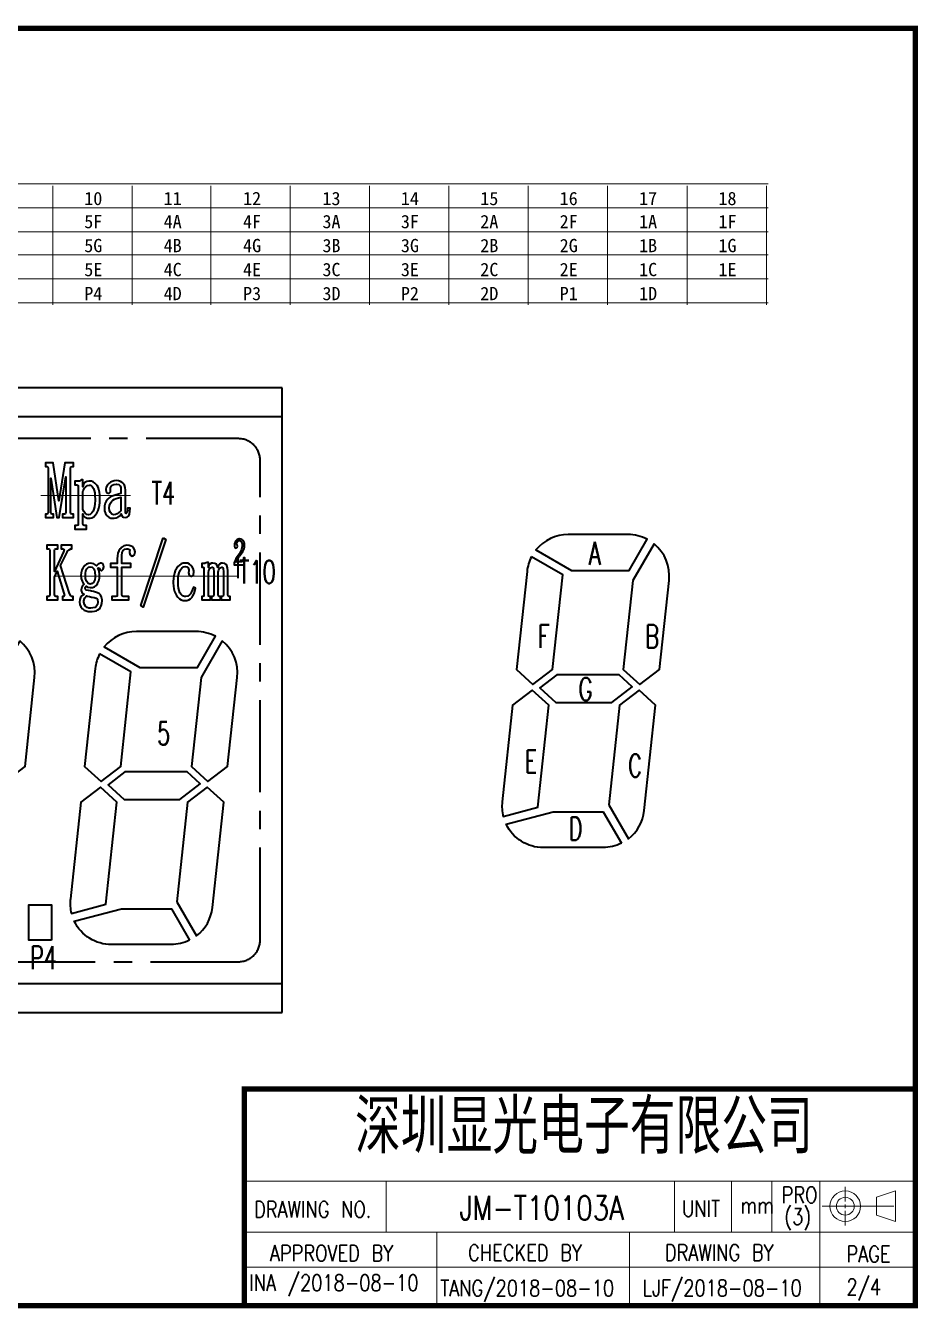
# Model space of a CAD drawing. Header units: millimetres. Extents: x 0 to 299, y 0 to 101.
# Drawn here: x 66.4 to 127.8, y 0 to 88.3 of the extents above; entities that cross this region are included whole.
import ezdxf

# ---------------------------------------------------------------- set-up
doc = ezdxf.new("R2010")
doc.units = ezdxf.units.MM
doc.linetypes.add('CENTER', pattern=[10.16, 6.35, -1.27, 1.27, -1.27])
doc.layers.get('0').update_dxf_attribs({"lineweight": 35})
doc.layers.add('DIM', color=3, linetype='Continuous', lineweight=18)
doc.layers.add('spec', color=7, linetype='Continuous', lineweight=18)
doc.styles.add('GB字体', font='txt.shx', dxfattribs={"width": 0.666667, "bigfont": 'gbcbig.shx'})
doc.styles.add('LCD', font='txt.shx', dxfattribs={"width": 0.7, "bigfont": 'gbcbig.shx'})
doc.styles.add('spec', font='txt.shx', dxfattribs={"bigfont": 'gbcbig.shx'})
doc.styles.add('WMF-宋体0', font='')
doc.styles.get('WMF-宋体0').set_extended_font_data('宋体')

msp = doc.modelspace()

# ---------------------------------------------------------------- linework, layer by layer
for p, q in [((84.068, 63.385), (11.068, 63.385)), ((84.068, 20.385), (84.068, 63.385)), ((11.068, 22.385), (84.068, 22.385)), ((11.068, 20.385), (84.068, 20.385))]:
    msp.add_line(p, q)
at = {"color": 3}
msp.add_line((81.061, 50.278), (81.061, 51.814), dxfattribs=at)
msp.add_lwpolyline([(84.068, 61.385), (11.068, 61.385)])
at = {"linetype": 'CENTER'}
msp.add_lwpolyline([(81.068, 59.885), (14.068, 59.885, 0.414214), (12.568, 58.385), (12.568, 25.385, 0.414214), (14.068, 23.885), (81.068, 23.885, 0.414214), (82.568, 25.385), (82.568, 58.385, 0.414214)], format="xyb", close=True, dxfattribs=at)
for points in [[(67.965, 54.71), (67.89, 54.688), (67.799, 54.688), (67.799, 54.449), (68.347, 54.449), (68.347, 54.688), (68.256, 54.688), (68.193, 54.71), (68.163, 54.818), (68.163, 57.169), (68.575, 54.449), (68.727, 54.449), (69.183, 57.257), (69.183, 54.818), (69.167, 54.71), (69.092, 54.688), (68.969, 54.688), (68.969, 54.449), (69.731, 54.449), (69.731, 54.688), (69.624, 54.688), (69.549, 54.71), (69.519, 54.818), (69.519, 57.863), (69.549, 57.951), (69.624, 57.972), (69.731, 57.972), (69.731, 58.213), (69.123, 58.213), (68.705, 55.598), (68.316, 58.213), (67.799, 58.213), (67.799, 57.972), (67.904, 57.972), (67.965, 57.951), (67.981, 57.863), (67.981, 54.818)], [(70.507, 54.492), (70.527, 54.478), (70.651, 54.422), (70.796, 54.405), (70.862, 54.408), (70.99, 54.444), (71.11, 54.512), (71.224, 54.615), (71.329, 54.752), (71.354, 54.795), (71.422, 54.941), (71.474, 55.106), (71.511, 55.289), (71.534, 55.491), (71.542, 55.71), (71.542, 55.782), (71.531, 56.008), (71.504, 56.21), (71.465, 56.388), (71.411, 56.54), (71.344, 56.668), (71.306, 56.718), (71.199, 56.829), (71.081, 56.909), (70.951, 56.955), (70.812, 56.971), (70.766, 56.97), (70.63, 56.937), (70.507, 56.863), (70.505, 56.861), (70.4, 56.72), (70.355, 56.559), (70.355, 57.059), (70.264, 57.059), (70.25, 57.048), (70.127, 56.971), (70.006, 56.95), (69.822, 56.95), (69.822, 56.711), (69.959, 56.711), (70.036, 56.668), (70.05, 56.581), (70.05, 54.057), (70.036, 53.926), (69.959, 53.905), (69.822, 53.905), (69.822, 53.664), (70.614, 53.664), (70.614, 53.905), (70.462, 53.905), (70.386, 53.926), (70.355, 54.057), (70.355, 54.71), (70.395, 54.601)], [(70.523, 54.752), (70.43, 54.863), (70.355, 55.036), (70.355, 56.233), (70.386, 56.308), (70.471, 56.467), (70.568, 56.581), (70.684, 56.659), (70.812, 56.69), (70.905, 56.673), (71.017, 56.595), (71.101, 56.451), (71.146, 56.322), (71.179, 56.153), (71.201, 55.947), (71.208, 55.71), (71.206, 55.621), (71.194, 55.389), (71.167, 55.193), (71.126, 55.032), (71.071, 54.906), (70.983, 54.77), (70.873, 54.676), (70.751, 54.644), (70.646, 54.665)], [(72.169, 54.469), (72.301, 54.421), (72.455, 54.405), (72.514, 54.406), (72.653, 54.435), (72.774, 54.492), (72.78, 54.494), (72.903, 54.581), (73.002, 54.71), (73.011, 54.669), (73.093, 54.513), (73.151, 54.478), (73.291, 54.449), (73.409, 54.478), (73.52, 54.579), (73.566, 54.688), (73.6, 54.867), (73.611, 55.1), (73.445, 55.1), (73.441, 54.975), (73.415, 54.818), (73.352, 54.731), (73.308, 54.752), (73.291, 54.927), (73.291, 56.342), (73.275, 56.522), (73.22, 56.686), (73.124, 56.82), (73.065, 56.877), (72.953, 56.941), (72.815, 56.98), (72.653, 56.995), (72.519, 56.984), (72.382, 56.948), (72.259, 56.886), (72.15, 56.798), (72.05, 56.698), (71.966, 56.558), (71.938, 56.406), (71.939, 56.365), (71.984, 56.188), (72.105, 56.124), (72.166, 56.133), (72.257, 56.233), (72.275, 56.29), (72.273, 56.472), (72.266, 56.499), (72.334, 56.645), (72.373, 56.682), (72.491, 56.736), (72.653, 56.754), (72.696, 56.754), (72.849, 56.722), (72.928, 56.645), (72.969, 56.52), (72.988, 56.319), (72.988, 56.101), (72.822, 56.071), (72.658, 56.03), (72.51, 55.983), (72.378, 55.93), (72.266, 55.871), (72.169, 55.805), (72.089, 55.732), (72.084, 55.726), (71.98, 55.589), (71.905, 55.436), (71.861, 55.264), (71.847, 55.079), (71.863, 54.911), (71.918, 54.745), (72.014, 54.601), (72.061, 54.549)], [(72.485, 54.644), (72.353, 54.681), (72.257, 54.797), (72.203, 54.927), (72.182, 55.123), (72.198, 55.275), (72.259, 55.436), (72.364, 55.58), (72.435, 55.644), (72.539, 55.712), (72.667, 55.773), (72.815, 55.823), (72.988, 55.862), (72.988, 54.927), (72.965, 54.906), (72.844, 54.799), (72.73, 54.71), (72.619, 54.663)], [(75.883, 53.068), (76.064, 52.938), (74.513, 48.283), (74.345, 48.413)], [(81.405, 51.555), (81.374, 51.472), (81.358, 51.448), (81.289, 51.411), (80.898, 51.411), (80.903, 51.417), (80.943, 51.482), (81.019, 51.604), (81.038, 51.634), (81.082, 51.704), (81.133, 51.78), (81.192, 51.864), (81.255, 51.954), (81.325, 52.052), (81.369, 52.115), (81.418, 52.205), (81.453, 52.296), (81.463, 52.329), (81.487, 52.438), (81.495, 52.549), (81.495, 52.553), (81.486, 52.666), (81.457, 52.767), (81.41, 52.854), (81.375, 52.899), (81.312, 52.947), (81.237, 52.977), (81.147, 52.986), (81.131, 52.986), (81.054, 52.971), (80.981, 52.934), (80.912, 52.874), (80.881, 52.838), (80.836, 52.753), (80.807, 52.653), (80.799, 52.539), (80.8, 52.495), (80.828, 52.397), (80.832, 52.39), (80.905, 52.357), (80.976, 52.386), (80.998, 52.489), (80.976, 52.57), (80.976, 52.571), (80.948, 52.671), (80.954, 52.728), (80.998, 52.814), (81.049, 52.854), (81.125, 52.874), (81.137, 52.874), (81.217, 52.852), (81.275, 52.793), (81.292, 52.755), (81.317, 52.655), (81.325, 52.529), (81.323, 52.478), (81.306, 52.371), (81.275, 52.254), (81.26, 52.215), (81.218, 52.124), (81.169, 52.033), (81.111, 51.94), (81.049, 51.848), (80.992, 51.76), (80.941, 51.679), (80.898, 51.604), (80.863, 51.548), (80.813, 51.454), (80.778, 51.371), (80.778, 51.208), (81.467, 51.208), (81.51, 51.685), (81.424, 51.685), (81.424, 51.684)], [(69.067, 49.258), (69.111, 49.087), (69.051, 49.023), (68.958, 49.023), (68.958, 48.782), (69.704, 48.782), (69.704, 49.023), (69.582, 49.023), (69.538, 49.066), (69.527, 49.076), (69.445, 49.239), (68.822, 51.154), (69.279, 52.068), (69.313, 52.132), (69.415, 52.243), (69.538, 52.307), (69.613, 52.307), (69.613, 52.546), (68.883, 52.546), (68.883, 52.307), (68.988, 52.307), (69.081, 52.264), (69.081, 52.262), (69.035, 52.089), (68.426, 50.741), (68.426, 52.198), (68.441, 52.285), (68.501, 52.307), (68.639, 52.307), (68.639, 52.546), (67.879, 52.546), (67.879, 52.307), (68.016, 52.307), (68.077, 52.285), (68.091, 52.198), (68.091, 49.153), (68.077, 49.044), (68.016, 49.023), (67.879, 49.023), (67.879, 48.782), (68.639, 48.782), (68.639, 49.023), (68.501, 49.023), (68.457, 49.044), (68.426, 49.153), (68.426, 50.35), (68.608, 50.762), (69.065, 49.262)], [(72.845, 52.159), (72.782, 52.002), (72.745, 51.82), (72.732, 51.611), (72.732, 51.285), (72.276, 51.285), (72.276, 51.046), (72.732, 51.046), (72.732, 49.153), (72.718, 49.044), (72.641, 49.023), (72.352, 49.023), (72.352, 48.782), (73.524, 48.782), (73.524, 49.023), (73.128, 49.023), (73.068, 49.044), (73.037, 49.153), (73.037, 51.046), (73.66, 51.046), (73.66, 51.285), (73.037, 51.285), (73.037, 51.677), (73.043, 51.848), (73.073, 52.039), (73.128, 52.177), (73.136, 52.185), (73.251, 52.276), (73.387, 52.307), (73.462, 52.303), (73.569, 52.264), (73.599, 52.177), (73.585, 52.134), (73.585, 52.034), (73.63, 51.872), (73.64, 51.863), (73.767, 51.807), (73.82, 51.811), (73.92, 51.895), (73.926, 51.907), (73.965, 52.089), (73.965, 52.102), (73.929, 52.264), (73.828, 52.416), (73.806, 52.433), (73.694, 52.496), (73.56, 52.533), (73.401, 52.546), (73.309, 52.539), (73.178, 52.498), (73.057, 52.419), (72.946, 52.307), (72.932, 52.291)], [(70.153, 48.818), (70.13, 48.63), (70.13, 48.625), (70.155, 48.461), (70.226, 48.309), (70.344, 48.174), (70.353, 48.165), (70.465, 48.083), (70.59, 48.024), (70.726, 47.99), (70.875, 47.978), (71.007, 47.983), (71.161, 48.004), (71.293, 48.044), (71.407, 48.101), (71.5, 48.174), (71.548, 48.233), (71.632, 48.379), (71.682, 48.548), (71.698, 48.739), (71.696, 48.802), (71.659, 48.984), (71.576, 49.132), (71.503, 49.21), (71.382, 49.281), (71.227, 49.326), (71.225, 49.326), (71.097, 49.355), (70.952, 49.392), (70.884, 49.403), (70.751, 49.426), (70.603, 49.456), (70.542, 49.501), (70.526, 49.588), (70.542, 49.653), (70.586, 49.74), (70.694, 49.674), (70.742, 49.654), (70.875, 49.631), (70.879, 49.631), (71.034, 49.647), (71.166, 49.697), (71.277, 49.779), (71.362, 49.892), (71.38, 49.925), (71.455, 50.102), (71.5, 50.28), (71.516, 50.459), (71.51, 50.559), (71.486, 50.762), (71.468, 50.833), (71.393, 50.98), (71.455, 51.001), (71.486, 50.98), (71.546, 50.849), (71.651, 50.807), (71.667, 50.807), (71.774, 50.892), (71.805, 51.067), (71.774, 51.242), (71.751, 51.276), (71.621, 51.327), (71.587, 51.326), (71.455, 51.263), (71.412, 51.24), (71.302, 51.133), (71.254, 51.187), (71.12, 51.263), (71.013, 51.294), (70.875, 51.306), (70.743, 51.294), (70.613, 51.245), (70.499, 51.162), (70.405, 51.046), (70.369, 50.987), (70.296, 50.823), (70.251, 50.646), (70.237, 50.459), (70.237, 50.457), (70.256, 50.266), (70.314, 50.088), (70.369, 49.988), (70.465, 49.87), (70.424, 49.843), (70.314, 49.719), (70.285, 49.667), (70.253, 49.479), (70.255, 49.428), (70.314, 49.262), (70.328, 49.24), (70.449, 49.174), (70.426, 49.164), (70.296, 49.078), (70.207, 48.957)], [(77.848, 49.333), (77.77, 49.196), (77.704, 49.126), (77.584, 49.048), (77.45, 49.023), (77.365, 49.028), (77.229, 49.071), (77.12, 49.157), (77.038, 49.283), (76.988, 49.43), (76.949, 49.604), (76.924, 49.802), (76.917, 50.024), (76.917, 50.073), (76.93, 50.293), (76.955, 50.489), (76.997, 50.66), (77.054, 50.807), (77.067, 50.83), (77.17, 50.974), (77.283, 51.06), (77.404, 51.088), (77.513, 51.074), (77.618, 51.001), (77.663, 50.849), (77.648, 50.762), (77.632, 50.675), (77.632, 50.659), (77.679, 50.48), (77.688, 50.469), (77.814, 50.414), (77.843, 50.416), (77.968, 50.48), (77.986, 50.523), (78.012, 50.719), (78.009, 50.785), (77.961, 50.948), (77.861, 51.11), (77.818, 51.163), (77.711, 51.256), (77.582, 51.31), (77.434, 51.327), (77.408, 51.327), (77.269, 51.31), (77.138, 51.263), (77.019, 51.188), (76.91, 51.087), (76.81, 50.958), (76.798, 50.937), (76.721, 50.785), (76.66, 50.619), (76.617, 50.441), (76.591, 50.25), (76.582, 50.045), (76.584, 49.952), (76.598, 49.738), (76.628, 49.544), (76.673, 49.371), (76.733, 49.219), (76.81, 49.087), (76.899, 48.966), (77.005, 48.868), (77.124, 48.796), (77.258, 48.753), (77.404, 48.739), (77.529, 48.75), (77.663, 48.793), (77.779, 48.869), (77.877, 48.978), (77.937, 49.069), (78.016, 49.223), (78.077, 49.396), (78.119, 49.588), (77.968, 49.674), (77.918, 49.503)], [(79.359, 50.939), (79.368, 50.719), (79.368, 49.132), (79.352, 49.044), (79.291, 49.023), (79.215, 49.023), (79.215, 48.782), (79.825, 48.782), (79.825, 49.023), (79.748, 49.023), (79.687, 49.044), (79.671, 49.132), (79.671, 50.698), (79.7, 50.801), (79.778, 50.958), (79.807, 50.989), (79.93, 51.046), (80.007, 51.001), (80.023, 50.944), (80.037, 50.719), (80.037, 49.132), (80.021, 49.044), (79.96, 49.023), (79.885, 49.023), (79.885, 48.782), (80.494, 48.782), (80.494, 49.023), (80.417, 49.023), (80.356, 49.044), (80.342, 49.132), (80.342, 50.741), (80.34, 50.794), (80.319, 50.996), (80.265, 51.154), (80.231, 51.215), (80.126, 51.301), (79.976, 51.327), (79.892, 51.315), (79.762, 51.242), (79.691, 51.172), (79.641, 51.024), (79.634, 51.094), (79.55, 51.242), (79.452, 51.303), (79.306, 51.327), (79.224, 51.315), (79.093, 51.242), (79.038, 51.181), (79.002, 51.024), (79.002, 51.372), (78.911, 51.372), (78.788, 51.306), (78.774, 51.303), (78.637, 51.285), (78.546, 51.285), (78.546, 51.046), (78.653, 51.046), (78.697, 51.024), (78.697, 49.132), (78.683, 49.044), (78.622, 49.023), (78.546, 49.023), (78.546, 48.782), (79.154, 48.782), (79.154, 49.023), (79.079, 49.023), (79.017, 49.044), (79.002, 49.132), (79.002, 50.675), (79.04, 50.814), (79.109, 50.958), (79.138, 50.989), (79.261, 51.046), (79.352, 50.98)], [(71.157, 50.855), (71.198, 50.682), (71.211, 50.459), (71.207, 50.357), (71.179, 50.161), (71.12, 50.024), (71.113, 50.011), (71.016, 49.906), (70.875, 49.87), (70.858, 49.872), (70.731, 49.92), (70.633, 50.045), (70.611, 50.084), (70.558, 50.25), (70.542, 50.459), (70.545, 50.601), (70.576, 50.794), (70.633, 50.937), (70.745, 51.033), (70.875, 51.067), (71.004, 51.035), (71.12, 50.937)], [(70.652, 48.27), (70.556, 48.347), (70.472, 48.468), (70.435, 48.63), (70.438, 48.714), (70.481, 48.891), (70.503, 48.937), (70.617, 49.066), (70.694, 49.046), (70.827, 49.012), (70.968, 48.978), (71.016, 48.971), (71.154, 48.946), (71.288, 48.914), (71.362, 48.827), (71.366, 48.821), (71.393, 48.63), (71.364, 48.461), (71.271, 48.325), (71.189, 48.274), (71.059, 48.231), (70.906, 48.217), (70.786, 48.225)], [(102.913, 41.723), (106.753, 41.723), (108.152, 42.802), (107.258, 43.629), (102.975, 43.629), (101.818, 42.736)], [(73.201, 35.047), (77.042, 35.047), (78.441, 36.126), (77.547, 36.953), (73.264, 36.953), (72.107, 36.06)], [(68.206, 25.376), (66.644, 25.376), (66.644, 27.795), (68.206, 27.795)]]:
    msp.add_lwpolyline(points, close=True)
for points in [[(103.761, 53.289, 0.226496), (101.543, 52.23), (103.99, 50.817), (107.957, 50.817), (109.194, 52.96, 0.12198), (107.863, 53.289)], [(109.67, 52.643), (108.211, 50.115), (107.552, 44.005), (108.682, 42.959), (110.038, 44.005), (110.699, 50.131, 0.253222)], [(101.23, 51.752, 0.093196), (100.925, 50.743), (100.198, 44.005), (101.329, 42.959), (102.685, 44.005), (103.386, 50.507)], [(66.021, 45.967), (64.561, 43.439), (63.902, 37.329), (65.033, 36.283), (66.389, 37.329), (67.05, 43.454, 0.253222)], [(74.05, 46.613, 0.226496), (71.832, 45.554), (74.279, 44.141), (78.246, 44.141), (79.483, 46.283, 0.12198), (78.152, 46.613)], [(79.959, 45.967), (78.5, 43.439), (77.84, 37.329), (78.971, 36.283), (80.327, 37.329), (80.988, 43.454, 0.253222)], [(71.519, 45.075, 0.093196), (71.214, 44.066), (70.487, 37.329), (71.617, 36.283), (72.974, 37.329), (73.675, 43.83)], [(99.215, 34.898, 0.090154), (99.289, 33.88), (101.661, 34.515), (102.418, 41.533), (101.288, 42.579), (99.931, 41.533)], [(106.547, 34.692), (107.905, 32.34, 0.2033), (108.989, 34.286), (109.771, 41.533), (108.641, 42.579), (107.285, 41.533)], [(69.504, 28.221, 0.090154), (69.578, 27.203), (71.95, 27.839), (72.707, 34.857), (71.576, 35.903), (70.22, 34.857)], [(76.835, 28.016), (78.193, 25.663, 0.2033), (79.278, 27.609), (80.06, 34.857), (78.93, 35.903), (77.574, 34.857)], [(107.421, 32.036, -0.115654), (106.153, 31.739), (102.052, 31.739, -0.28687), (99.487, 33.342), (102.73, 34.211), (106.165, 34.211)], [(77.71, 25.36, -0.115654), (76.442, 25.062), (72.34, 25.062, -0.28687), (69.776, 26.666), (73.019, 27.535), (76.454, 27.535)]]:
    msp.add_lwpolyline(points, format="xyb", close=True)
for points in [[(127.639, 15.124, 0, 0, 0), (81.48, 15.124, 0.42, 0.42, 0)], [(127.639, 15.124, 0.363, 0.363, 0), (81.48, 15.124, 0.363, 0.363, 0), (81.48, 0.209, 0.363, 0.363, 0)]]:
    msp.add_lwpolyline(points, format="xyseb")
at = {"layer": 'DIM'}
for p, q in [((67.471, 55.98), (73.638, 55.98)), ((68.395, 50.43), (81.057, 50.43))]:
    msp.add_line(p, q, dxfattribs=at)
at = {"layer": 'DIM', "lineweight": 0}
for points in [[(13.807, 77.42), (117.525, 77.42)], [(68.302, 77.293), (68.302, 69.1)], [(73.764, 77.293), (73.764, 69.1)], [(79.162, 77.293), (79.162, 69.1)], [(84.625, 77.293), (84.625, 69.1)], [(90.087, 77.293), (90.087, 69.1)], [(95.549, 77.293), (95.549, 69.1)], [(101.011, 77.293), (101.011, 69.1)], [(106.474, 77.293), (106.474, 69.1)], [(111.936, 77.293), (111.936, 69.1)], [(117.398, 77.293), (117.398, 69.1)], [(13.807, 75.769), (117.525, 75.769)], [(13.807, 74.117), (117.525, 74.117)], [(13.807, 72.529), (117.525, 72.529)], [(13.807, 70.878), (117.525, 70.878)], [(13.807, 69.227), (117.525, 69.227)]]:
    msp.add_lwpolyline(points, dxfattribs=at)
at = {"layer": 'spec', "color": 0, "lineweight": 13}
for p, q in [((127.644, 15.124), (81.48, 15.124)), ((81.48, 13.768), (81.48, 0.209))]:
    msp.add_line(p, q, dxfattribs=at)
msp.add_lwpolyline([(127.639, 88.13, 0.364, 0.364, 0), (0.182, 88.13, 0.364, 0.364, 0), (0.182, 0.209, 0.364, 0.364, 0), (127.639, 0.209, 0.364, 0.364, 0)], format="xyseb", close=True, dxfattribs=at)
at = {"layer": 'spec', "color": 0, "lineweight": 13, "ltscale": 0.18}
for points in [[(81.48, 8.79), (127.639, 8.79)], [(121.222, 7.055), (126.161, 7.055)]]:
    msp.add_lwpolyline(points, dxfattribs=at)
at = {"layer": 'spec', "color": 0, "lineweight": 13}
for points in [[(91.239, 5.283), (91.239, 8.79)], [(111.076, 5.283), (111.076, 8.79)], [(114.991, 5.283), (114.991, 8.79)], [(117.78, 5.283), (117.78, 8.79)], [(121.063, 0.231), (121.063, 8.79)], [(122.823, 8.381), (122.823, 7.37)], [(122.823, 7.175), (122.823, 6.932)], [(122.823, 6.737), (122.823, 5.728)], [(81.48, 5.263), (127.58, 5.263)], [(94.709, 5.263), (94.709, 0.209)], [(107.978, 5.263), (107.978, 0.272)], [(81.48, 2.85), (127.639, 2.85)]]:
    msp.add_lwpolyline(points, dxfattribs=at)
msp.add_lwpolyline([(124.966, 7.669), (126.282, 8.107), (126.282, 6.002), (124.966, 6.441)], close=True, dxfattribs=at)
for radius in [1.052, 0.614]:
    msp.add_circle((122.823, 7.055), radius, dxfattribs=at)

# ---------------------------------------------------------------- texts
at = {"insert": (89.088, 14.322), "char_height": 3.3, "width": 40.74938, "attachment_point": 1, "style": 'LCD'}
msp.add_mtext('{\\fSimSun|b0|i0|c134|p2;\\C2;深圳显光电子有限公司}', dxfattribs=at)
at = {"layer": 'DIM', "lineweight": 0, "style": 'WMF-宋体0'}
for s, p in [('10', (70.461, 75.959)), ('11', (75.923, 75.959)), ('12', (81.385, 75.959)), ('13', (86.848, 75.959)), ('14', (92.246, 75.959)), ('15', (97.709, 75.959)), ('16', (103.171, 75.959)), ('17', (108.633, 75.959)), ('18', (114.095, 75.959)), ('5F', (70.461, 74.371)), ('4A', (75.923, 74.371)), ('4F', (81.385, 74.371)), ('3A', (86.848, 74.371)), ('3F', (92.246, 74.371)), ('2A', (97.709, 74.371)), ('2F', (103.171, 74.371)), ('1A', (108.633, 74.371)), ('1F', (114.095, 74.371)), ('5G', (70.461, 72.72)), ('4B', (75.923, 72.72)), ('4G', (81.385, 72.72)), ('3B', (86.848, 72.72)), ('3G', (92.246, 72.72)), ('2B', (97.709, 72.72)), ('2G', (103.171, 72.72)), ('1B', (108.633, 72.72)), ('1G', (114.095, 72.72)), ('5E', (70.461, 71.069)), ('4C', (75.923, 71.069)), ('4E', (81.385, 71.069)), ('3C', (86.848, 71.069)), ('3E', (92.246, 71.069)), ('2C', (97.709, 71.069)), ('2E', (103.171, 71.069)), ('1C', (108.633, 71.069)), ('1E', (114.095, 71.069)), ('P4', (70.461, 69.417)), ('4D', (75.923, 69.417)), ('P3', (81.385, 69.417)), ('3D', (86.848, 69.417)), ('P2', (92.246, 69.417)), ('2D', (97.709, 69.417)), ('P1', (103.171, 69.417)), ('1D', (108.633, 69.417))]:
    msp.add_text(s, height=0.9146, dxfattribs=at).set_placement(p)
at = {"layer": 'DIM', "style": 'GB字体', "width": 0.666667}
for s, p in [('T4', (75.1, 55.349)), ('A', (105.188, 51.199)), ('T10', (81.113, 49.924)), ('F', (101.677, 45.488)), ('B', (109.067, 45.488)), ('G', (104.48, 41.857)), ('5', (75.477, 38.811)), ('E', (100.778, 36.88)), ('C', (107.883, 36.595)), ('D', (103.801, 32.261)), ('P4', (66.737, 23.382))]:
    msp.add_text(s, height=1.575, dxfattribs=at).set_placement(p)
at = {"layer": 'spec', "color": 0, "lineweight": 13, "style": 'spec', "width": 0.8}
for s, height, p in [('PRO', 1.1209, (118.449, 7.272)), ('JM-T10103A', 1.65, (96.283, 6.11)), ('UNIT', 1.1209, (111.595, 6.332)), ('mm', 1.1209, (115.609, 6.56)), ('(3)', 1.1209, (118.631, 5.785)), ('PAGE', 1.1209, (122.906, 3.202)), ('TANG/2018-08-10', 1.12089, (94.961, 0.855)), ('LJF/2018-08-10', 1.12089, (108.874, 0.865)), ('2/4', 1.1209, (122.906, 0.945))]:
    msp.add_text(s, height=height, dxfattribs=at).set_placement(p)
at = {"layer": 'spec', "color": 0, "lineweight": 13, "char_height": 1.12089, "attachment_point": 7, "style": 'spec'}
for s, insert, width in [('{\\W0.8;DRAWING NO.}', (82.152, 6.273), 9.51152), ('{\\W0.8;DRAWING BY}', (110.411, 3.308), 9.31937), ('{\\W0.8;APPROVED BY}', (83.237, 3.263), 10.37621), ('{\\W0.8;CHECKED BY}', (96.875, 3.293), 9.12722), ('{\\W0.8;INA /2018-08-10}', (81.822, 0.855), 12.77811)]:
    msp.add_mtext(s, dxfattribs=dict(at, insert=insert, width=width))

doc.saveas('drawing.dxf')
